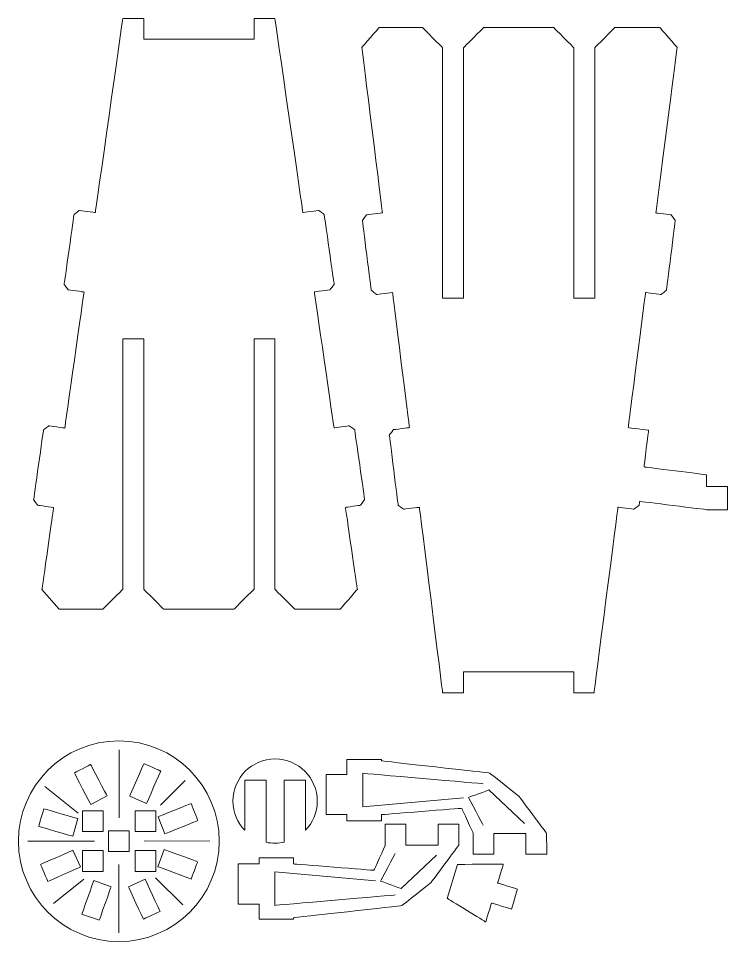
# Model space of a CAD drawing. Header units: centimetres. Extents: x -388 to 387, y -439 to 439.
# Drawn here: x -364 to -251.8, y -97.2 to 49 of the extents above; entities that cross this region are included whole.
import ezdxf

# ---------------------------------------------------------------- set-up
doc = ezdxf.new("R2010")
doc.units = ezdxf.units.CM
doc.header["$MEASUREMENT"] = 0
doc.layers.add('Layer 1', color=7, linetype='Continuous')

msp = doc.modelspace()

# ---------------------------------------------------------------- linework, layer by layer
at = {"layer": 'Layer 1', "color": 240, "lineweight": 20}
for points in [[(-353.8501, -79.7735), (-350.5759, -79.7735), (-350.5759, -76.4715), (-353.8501, -76.4715), (-353.8501, -79.7735)], [(-345.4912, -79.7735), (-342.217, -79.7735), (-342.217, -76.4715), (-345.4912, -76.4715), (-345.4912, -79.7735)], [(-349.7364, -82.9483), (-346.4622, -82.9483), (-346.4622, -79.6463), (-349.7364, -79.6463), (-349.7364, -82.9483)], [(-353.8501, -86.0722), (-350.5759, -86.0722), (-350.5759, -82.7702), (-353.8501, -82.7702), (-353.8501, -86.0722)], [(-345.4912, -86.0722), (-342.217, -86.0722), (-342.217, -82.7702), (-345.4912, -82.7702), (-345.4912, -86.0722)]]:
    msp.add_lwpolyline(points, close=True, dxfattribs=at)
at = {"layer": 'Layer 1', "color": 250, "lineweight": 20}
msp.add_ellipse((-348.0992, -81.2973), major_axis=(0, 15.8871), ratio=1, dxfattribs=at)
for points, knots in [([(-360.2624, -41.4368), (-360.2624, -41.4368), (-357.5323, -44.5804), (-357.5323, -44.5804), (-357.5323, -44.5804), (-357.5323, -44.5804), (-350.6441, -44.5804), (-350.6441, -44.5804), (-350.6441, -44.5804), (-350.6441, -44.5804), (-347.4691, -41.4054), (-347.4691, -41.4054), (-347.4691, -41.4054), (-347.4691, -41.4054), (-347.4691, -1.7772), (-347.4691, -1.7772), (-347.4691, -1.7772), (-347.4691, -1.7772), (-344.1671, -1.7772), (-344.1671, -1.7772), (-344.1671, -1.7772), (-344.1671, -1.7772), (-344.1671, -41.4054), (-344.1671, -41.4054), (-344.1671, -41.4054), (-344.1671, -41.4054), (-340.9921, -44.5804), (-340.9921, -44.5804), (-340.9921, -44.5804), (-340.9921, -44.5804), (-329.8797, -44.5804), (-329.8797, -44.5804), (-329.8797, -44.5804), (-329.8797, -44.5804), (-326.7047, -41.4054), (-326.7047, -41.4054), (-326.7047, -41.4054), (-326.7047, -41.4054), (-326.7047, -1.7772), (-326.7047, -1.7772), (-326.7047, -1.7772), (-326.7047, -1.7772), (-323.4027, -1.7772), (-323.4027, -1.7772), (-323.4027, -1.7772), (-323.4027, -1.7772), (-323.4027, -41.4054), (-323.4027, -41.4054), (-323.4027, -41.4054), (-323.4027, -41.4054), (-320.2277, -44.5804), (-320.2277, -44.5804), (-320.2277, -44.5804), (-320.2277, -44.5804), (-313.0695, -44.5804), (-313.0695, -44.5804), (-313.0695, -44.5804), (-313.0695, -44.5804), (-310.3483, -41.438), (-310.3483, -41.438), (-310.3483, -41.438), (-310.3483, -41.438), (-312.2243, -28.4475), (-312.2243, -28.4475), (-312.2243, -28.4475), (-312.2243, -28.4475), (-309.8412, -28.11), (-309.8412, -28.11), (-309.8412, -28.11), (-309.8412, -28.11), (-309.1935, -27.2487), (-309.1935, -27.2487), (-309.1935, -27.2487), (-309.1935, -27.2487), (-310.7605, -16.1831), (-310.7605, -16.1831), (-310.7605, -16.1831), (-310.7605, -16.1831), (-311.6218, -15.5355), (-311.6218, -15.5355), (-311.6218, -15.5355), (-311.6218, -15.5355), (-314.0396, -15.8779), (-314.0396, -15.8779), (-314.0396, -15.8779), (-314.0396, -15.8779), (-317.1488, 5.6522), (-317.1488, 5.6522), (-317.1488, 5.6522), (-317.1488, 5.6522), (-314.6719, 6.0029), (-314.6719, 6.0029), (-314.6719, 6.0029), (-314.6719, 6.0029), (-314.0242, 6.8643), (-314.0242, 6.8643), (-314.0242, 6.8643), (-314.0242, 6.8643), (-315.5912, 17.9299), (-315.5912, 17.9299), (-315.5912, 17.9299), (-315.5912, 17.9299), (-316.4525, 18.5775), (-316.4525, 18.5775), (-316.4525, 18.5775), (-316.4525, 18.5775), (-318.964, 18.2218), (-318.964, 18.2218), (-318.964, 18.2218), (-318.964, 18.2218), (-323.4027, 48.9581), (-323.4027, 48.9581), (-323.4027, 48.9581), (-323.4027, 48.9581), (-326.7047, 48.9581), (-326.7047, 48.9581), (-326.7047, 48.9581), (-326.7047, 48.9581), (-326.7047, 45.6608), (-326.7047, 45.6608), (-326.7047, 45.6608), (-326.7047, 45.6608), (-344.1671, 45.6608), (-344.1671, 45.6608), (-344.1671, 45.6608), (-344.1671, 45.6608), (-344.1671, 48.9581), (-344.1671, 48.9581), (-344.1671, 48.9581), (-344.1671, 48.9581), (-347.4691, 48.9581), (-347.4691, 48.9581), (-347.4691, 48.9581), (-347.4691, 48.9581), (-351.8192, 18.2215), (-351.8192, 18.2215), (-351.8192, 18.2215), (-351.8192, 18.2215), (-354.3303, 18.5771), (-354.3303, 18.5771), (-354.3303, 18.5771), (-354.3303, 18.5771), (-355.1916, 17.9295), (-355.1916, 17.9295), (-355.1916, 17.9295), (-355.1916, 17.9295), (-356.7586, 6.8639), (-356.7586, 6.8639), (-356.7586, 6.8639), (-356.7586, 6.8639), (-356.111, 6.0026), (-356.111, 6.0026), (-356.111, 6.0026), (-356.111, 6.0026), (-353.5988, 5.6468), (-353.5988, 5.6468), (-353.5988, 5.6468), (-353.5988, 5.6468), (-356.6471, -15.8919), (-356.6471, -15.8919), (-356.6471, -15.8919), (-356.6471, -15.8919), (-359.161, -15.5359), (-359.161, -15.5359), (-359.161, -15.5359), (-359.161, -15.5359), (-360.0223, -16.1835), (-360.0223, -16.1835), (-360.0223, -16.1835), (-360.0223, -16.1835), (-361.5893, -27.2491), (-361.5893, -27.2491), (-361.5893, -27.2491), (-361.5893, -27.2491), (-360.9417, -28.1104), (-360.9417, -28.1104), (-360.9417, -28.1104), (-360.9417, -28.1104), (-358.4268, -28.4666), (-358.4268, -28.4666), (-358.4268, -28.4666), (-358.4268, -28.4666), (-360.2624, -41.4368), (-360.2624, -41.4368)], [0, 0, 0, 0, 0.0212766, 0.0212766, 0.0212766, 0.02127661, 0.04255319, 0.04255319, 0.04255319, 0.0425532, 0.06382979, 0.06382979, 0.06382979, 0.0638298, 0.08510638, 0.08510638, 0.08510638, 0.08510639, 0.10638298, 0.10638298, 0.10638298, 0.10638299, 0.12765957, 0.12765957, 0.12765957, 0.12765958, 0.14893617, 0.14893617, 0.14893617, 0.14893618, 0.17021277, 0.17021277, 0.17021277, 0.17021278, 0.19148936, 0.19148936, 0.19148936, 0.19148937, 0.21276596, 0.21276596, 0.21276596, 0.21276597, 0.23404255, 0.23404255, 0.23404255, 0.23404256, 0.25531915, 0.25531915, 0.25531915, 0.25531916, 0.27659574, 0.27659574, 0.27659574, 0.27659575, 0.29787234, 0.29787234, 0.29787234, 0.29787235, 0.31914894, 0.31914894, 0.31914894, 0.31914895, 0.34042553, 0.34042553, 0.34042553, 0.34042554, 0.36170213, 0.36170213, 0.36170213, 0.36170214, 0.38297872, 0.38297872, 0.38297872, 0.38297873, 0.40425532, 0.40425532, 0.40425532, 0.40425533, 0.42553191, 0.42553191, 0.42553191, 0.42553192, 0.44680851, 0.44680851, 0.44680851, 0.44680852, 0.46808511, 0.46808511, 0.46808511, 0.46808512, 0.4893617, 0.4893617, 0.4893617, 0.48936171, 0.5106383, 0.5106383, 0.5106383, 0.51063831, 0.53191489, 0.53191489, 0.53191489, 0.5319149, 0.55319149, 0.55319149, 0.55319149, 0.5531915, 0.57446809, 0.57446809, 0.57446809, 0.5744681, 0.59574468, 0.59574468, 0.59574468, 0.59574469, 0.61702128, 0.61702128, 0.61702128, 0.61702129, 0.63829787, 0.63829787, 0.63829787, 0.63829788, 0.65957447, 0.65957447, 0.65957447, 0.65957448, 0.68085106, 0.68085106, 0.68085106, 0.68085107, 0.70212766, 0.70212766, 0.70212766, 0.70212767, 0.72340426, 0.72340426, 0.72340426, 0.72340427, 0.74468085, 0.74468085, 0.74468085, 0.74468086, 0.76595745, 0.76595745, 0.76595745, 0.76595746, 0.78723404, 0.78723404, 0.78723404, 0.78723405, 0.80851064, 0.80851064, 0.80851064, 0.80851065, 0.82978723, 0.82978723, 0.82978723, 0.82978724, 0.85106383, 0.85106383, 0.85106383, 0.85106384, 0.87234043, 0.87234043, 0.87234043, 0.87234044, 0.89361702, 0.89361702, 0.89361702, 0.89361703, 0.91489362, 0.91489362, 0.91489362, 0.91489363, 0.93617021, 0.93617021, 0.93617021, 0.93617022, 0.95744681, 0.95744681, 0.95744681, 0.95744682, 1, 1, 1, 1]), ([(-296.8468, -57.8216), (-296.8468, -57.8216), (-293.5367, -57.8216), (-293.5367, -57.8216), (-293.5367, -57.8216), (-293.5367, -57.8216), (-293.5448, -54.4821), (-293.5448, -54.4821), (-293.5448, -54.4821), (-293.5448, -54.4821), (-276.0824, -54.4821), (-276.0824, -54.4821), (-276.0824, -54.4821), (-276.0824, -54.4821), (-276.0824, -57.8216), (-276.0824, -57.8216), (-276.0824, -57.8216), (-276.0824, -57.8216), (-272.8817, -57.8216), (-272.8817, -57.8216), (-272.8817, -57.8216), (-272.8817, -57.8216), (-269.0965, -28.4216), (-269.0965, -28.4216), (-269.0965, -28.4216), (-269.0965, -28.4216), (-266.5792, -28.737), (-266.5792, -28.737), (-266.5792, -28.737), (-266.5792, -28.737), (-265.7284, -28.0756), (-265.7284, -28.0756), (-265.7284, -28.0756), (-265.7284, -28.0756), (-265.6549, -27.4885), (-265.6549, -27.4885), (-265.6549, -27.4885), (-265.6549, -27.4885), (-255.0723, -28.8141), (-255.0723, -28.8141), (-255.0723, -28.8141), (-255.0723, -28.8141), (-251.7521, -28.8141), (-251.7521, -28.8141), (-251.7521, -28.8141), (-251.7521, -28.8141), (-251.7521, -25.1384), (-251.7521, -25.1384), (-251.7521, -25.1384), (-251.7521, -25.1384), (-255.0723, -25.1384), (-255.0723, -25.1384), (-255.0723, -25.1384), (-255.0723, -25.1384), (-255.0723, -23.2827), (-255.0723, -23.2827), (-255.0723, -23.2827), (-255.0723, -23.2827), (-264.9727, -22.0425), (-264.9727, -22.0425), (-264.9727, -22.0425), (-264.9727, -22.0425), (-264.2446, -16.2302), (-264.2446, -16.2302), (-264.2446, -16.2302), (-264.2446, -16.2302), (-267.4748, -15.8255), (-267.4748, -15.8255), (-267.4748, -15.8255), (-267.4748, -15.8255), (-264.7205, 5.5678), (-264.7205, 5.5678), (-264.7205, 5.5678), (-264.7205, 5.5678), (-262.2671, 5.2605), (-262.2671, 5.2605), (-262.2671, 5.2605), (-262.2671, 5.2605), (-261.4163, 5.9219), (-261.4163, 5.9219), (-261.4163, 5.9219), (-261.4163, 5.9219), (-260.0272, 17.0112), (-260.0272, 17.0112), (-260.0272, 17.0112), (-260.0272, 17.0112), (-260.6886, 17.862), (-260.6886, 17.862), (-260.6886, 17.862), (-260.6886, 17.862), (-263.0988, 18.1639), (-263.0988, 18.1639), (-263.0988, 18.1639), (-263.0988, 18.1639), (-259.726, 44.3604), (-259.726, 44.3604), (-259.726, 44.3604), (-259.726, 44.3604), (-262.4472, 47.5028), (-262.4472, 47.5028), (-262.4472, 47.5028), (-262.4472, 47.5028), (-269.6054, 47.5028), (-269.6054, 47.5028), (-269.6054, 47.5028), (-269.6054, 47.5028), (-272.7804, 44.3278), (-272.7804, 44.3278), (-272.7804, 44.3278), (-272.7804, 44.3278), (-272.7804, 4.6996), (-272.7804, 4.6996), (-272.7804, 4.6996), (-272.7804, 4.6996), (-276.0824, 4.6996), (-276.0824, 4.6996), (-276.0824, 4.6996), (-276.0824, 4.6996), (-276.0824, 44.3278), (-276.0824, 44.3278), (-276.0824, 44.3278), (-276.0824, 44.3278), (-279.2574, 47.5028), (-279.2574, 47.5028), (-279.2574, 47.5028), (-279.2574, 47.5028), (-290.3698, 47.5028), (-290.3698, 47.5028), (-290.3698, 47.5028), (-290.3698, 47.5028), (-293.5448, 44.3278), (-293.5448, 44.3278), (-293.5448, 44.3278), (-293.5448, 44.3278), (-293.5448, 4.6996), (-293.5448, 4.6996), (-293.5448, 4.6996), (-293.5448, 4.6996), (-296.8468, 4.6996), (-296.8468, 4.6996), (-296.8468, 4.6996), (-296.8468, 4.6996), (-296.8468, 44.3278), (-296.8468, 44.3278), (-296.8468, 44.3278), (-296.8468, 44.3278), (-300.0218, 47.5028), (-300.0218, 47.5028), (-300.0218, 47.5028), (-300.0218, 47.5028), (-306.91, 47.5028), (-306.91, 47.5028), (-306.91, 47.5028), (-306.91, 47.5028), (-309.6401, 44.3591), (-309.6401, 44.3591), (-309.6401, 44.3591), (-309.6401, 44.3591), (-306.3621, 18.1777), (-306.3621, 18.1777), (-306.3621, 18.1777), (-306.3621, 18.1777), (-308.8824, 17.862), (-308.8824, 17.862), (-308.8824, 17.862), (-308.8824, 17.862), (-309.5438, 17.0112), (-309.5438, 17.0112), (-309.5438, 17.0112), (-309.5438, 17.0112), (-308.1547, 5.9219), (-308.1547, 5.9219), (-308.1547, 5.9219), (-308.1547, 5.9219), (-307.3039, 5.2605), (-307.3039, 5.2605), (-307.3039, 5.2605), (-307.3039, 5.2605), (-304.7844, 5.5761), (-304.7844, 5.5761), (-304.7844, 5.5761), (-304.7844, 5.5761), (-302.1047, -15.8266), (-302.1047, -15.8266), (-302.1047, -15.8266), (-302.1047, -15.8266), (-304.6229, -16.142), (-304.6229, -16.142), (-304.6229, -16.142), (-304.6229, -16.142), (-305.2843, -16.9928), (-305.2843, -16.9928), (-305.2843, -16.9928), (-305.2843, -16.9928), (-303.8951, -28.0822), (-303.8951, -28.0822), (-303.8951, -28.0822), (-303.8951, -28.0822), (-303.0443, -28.7436), (-303.0443, -28.7436), (-303.0443, -28.7436), (-303.0443, -28.7436), (-300.5269, -28.4282), (-300.5269, -28.4282), (-300.5269, -28.4282), (-300.5269, -28.4282), (-296.8468, -57.8216), (-296.8468, -57.8216)], [0, 0, 0, 0, 0.01886792, 0.01886792, 0.01886792, 0.01886793, 0.03773585, 0.03773585, 0.03773585, 0.03773586, 0.05660377, 0.05660377, 0.05660377, 0.05660378, 0.0754717, 0.0754717, 0.0754717, 0.07547171, 0.09433962, 0.09433962, 0.09433962, 0.09433963, 0.11320755, 0.11320755, 0.11320755, 0.11320756, 0.13207547, 0.13207547, 0.13207547, 0.13207548, 0.1509434, 0.1509434, 0.1509434, 0.15094341, 0.16981132, 0.16981132, 0.16981132, 0.16981133, 0.18867925, 0.18867925, 0.18867925, 0.18867926, 0.20754717, 0.20754717, 0.20754717, 0.20754718, 0.22641509, 0.22641509, 0.22641509, 0.2264151, 0.24528302, 0.24528302, 0.24528302, 0.24528303, 0.26415094, 0.26415094, 0.26415094, 0.26415095, 0.28301887, 0.28301887, 0.28301887, 0.28301888, 0.30188679, 0.30188679, 0.30188679, 0.3018868, 0.32075472, 0.32075472, 0.32075472, 0.32075473, 0.33962264, 0.33962264, 0.33962264, 0.33962265, 0.35849057, 0.35849057, 0.35849057, 0.35849058, 0.37735849, 0.37735849, 0.37735849, 0.3773585, 0.39622642, 0.39622642, 0.39622642, 0.39622643, 0.41509434, 0.41509434, 0.41509434, 0.41509435, 0.43396226, 0.43396226, 0.43396226, 0.43396227, 0.45283019, 0.45283019, 0.45283019, 0.4528302, 0.47169811, 0.47169811, 0.47169811, 0.47169812, 0.49056604, 0.49056604, 0.49056604, 0.49056605, 0.50943396, 0.50943396, 0.50943396, 0.50943397, 0.52830189, 0.52830189, 0.52830189, 0.5283019, 0.54716981, 0.54716981, 0.54716981, 0.54716982, 0.56603774, 0.56603774, 0.56603774, 0.56603775, 0.58490566, 0.58490566, 0.58490566, 0.58490567, 0.60377358, 0.60377358, 0.60377358, 0.60377359, 0.62264151, 0.62264151, 0.62264151, 0.62264152, 0.64150943, 0.64150943, 0.64150943, 0.64150944, 0.66037736, 0.66037736, 0.66037736, 0.66037737, 0.67924528, 0.67924528, 0.67924528, 0.67924529, 0.69811321, 0.69811321, 0.69811321, 0.69811322, 0.71698113, 0.71698113, 0.71698113, 0.71698114, 0.73584906, 0.73584906, 0.73584906, 0.73584907, 0.75471698, 0.75471698, 0.75471698, 0.75471699, 0.77358491, 0.77358491, 0.77358491, 0.77358492, 0.79245283, 0.79245283, 0.79245283, 0.79245284, 0.81132075, 0.81132075, 0.81132075, 0.81132076, 0.83018868, 0.83018868, 0.83018868, 0.83018869, 0.8490566, 0.8490566, 0.8490566, 0.84905661, 0.86792453, 0.86792453, 0.86792453, 0.86792454, 0.88679245, 0.88679245, 0.88679245, 0.88679246, 0.90566038, 0.90566038, 0.90566038, 0.90566039, 0.9245283, 0.9245283, 0.9245283, 0.92452831, 0.94339623, 0.94339623, 0.94339623, 0.94339624, 0.96226415, 0.96226415, 0.96226415, 0.96226416, 1, 1, 1, 1]), ([(-323.3606, -81.6198), (-322.8626, -81.6198), (-322.3776, -81.5648), (-321.9107, -81.4613), (-321.9107, -81.4613), (-321.9107, -81.4613), (-321.9107, -71.6374), (-321.9107, -71.6374), (-321.9107, -71.6374), (-321.9107, -71.6374), (-318.5419, -71.6374), (-318.5419, -71.6374), (-318.5419, -71.6374), (-318.5419, -71.6374), (-318.5419, -79.5618), (-318.5419, -79.5618), (-318.5419, -79.5618), (-317.3947, -78.3637), (-316.6898, -76.7387), (-316.6898, -74.949), (-316.6898, -74.949), (-316.6898, -71.2648), (-319.6764, -68.2782), (-323.3606, -68.2782), (-323.3606, -68.2782), (-327.0448, -68.2782), (-330.0314, -71.2648), (-330.0314, -74.949), (-330.0314, -74.949), (-330.0314, -76.7467), (-329.3201, -78.3783), (-328.1638, -79.5777), (-328.1638, -79.5777), (-328.1638, -79.5777), (-328.1638, -71.6374), (-328.1638, -71.6374), (-328.1638, -71.6374), (-328.1638, -71.6374), (-324.795, -71.6374), (-324.795, -71.6374), (-324.795, -71.6374), (-324.795, -71.6374), (-324.795, -81.4647), (-324.795, -81.4647), (-324.795, -81.4647), (-324.3329, -81.5659), (-323.8531, -81.6198), (-323.3606, -81.6198)], [0, 0, 0, 0, 0.07692308, 0.07692308, 0.07692308, 0.07692309, 0.15384615, 0.15384615, 0.15384615, 0.15384616, 0.23076923, 0.23076923, 0.23076923, 0.23076924, 0.30769231, 0.30769231, 0.30769231, 0.30769232, 0.38461538, 0.38461538, 0.38461538, 0.38461539, 0.46153846, 0.46153846, 0.46153846, 0.46153847, 0.53846154, 0.53846154, 0.53846154, 0.53846155, 0.61538462, 0.61538462, 0.61538462, 0.61538463, 0.69230769, 0.69230769, 0.69230769, 0.6923077, 0.76923077, 0.76923077, 0.76923077, 0.76923078, 0.84615385, 0.84615385, 0.84615385, 0.84615386, 1, 1, 1, 1]), ([(-315.2918, -70.7413), (-315.2918, -70.7413), (-315.2918, -77.0912), (-315.2918, -77.0912), (-315.2918, -77.0912), (-315.2918, -77.0912), (-311.9898, -77.0912), (-311.9898, -77.0912), (-311.9898, -77.0912), (-311.9898, -77.0912), (-311.9898, -78.0854), (-311.9898, -78.0854), (-311.9898, -78.0854), (-311.9898, -78.0854), (-306.5474, -78.0854), (-306.5474, -78.0854), (-306.5474, -78.0854), (-306.5474, -78.0854), (-306.5474, -77.0912), (-306.5474, -77.0912), (-306.5474, -77.0912), (-306.5474, -77.0912), (-293.8222, -76.0913), (-293.8222, -76.0913), (-293.8222, -76.0913), (-293.8222, -76.0913), (-292.0141, -80.0651), (-292.0141, -80.0651), (-292.0141, -80.0651), (-292.0141, -80.0651), (-292.0141, -83.3759), (-292.0141, -83.3759), (-292.0141, -83.3759), (-292.0141, -83.3759), (-288.7397, -83.3759), (-288.7397, -83.3759), (-288.7397, -83.3759), (-288.7397, -83.3759), (-288.7397, -80.0651), (-288.7397, -80.0651), (-288.7397, -80.0651), (-288.7397, -80.0651), (-283.6707, -80.0651), (-283.6707, -80.0651), (-283.6707, -80.0651), (-283.6707, -80.0651), (-283.6707, -83.3759), (-283.6707, -83.3759), (-283.6707, -83.3759), (-283.6707, -83.3759), (-280.3649, -83.3759), (-280.3649, -83.3759), (-280.3649, -83.3759), (-280.3649, -83.3759), (-280.3947, -80.0651), (-280.3947, -80.0651), (-280.3947, -80.0651), (-280.3947, -80.0651), (-284.7818, -74.157), (-284.7818, -74.157), (-284.7818, -74.157), (-284.7818, -74.157), (-289.4009, -70.5027), (-289.4009, -70.5027), (-289.4009, -70.5027), (-289.4009, -70.5027), (-306.5474, -68.579), (-306.5474, -68.579), (-306.5474, -68.579), (-306.5474, -68.579), (-306.5474, -68.3709), (-306.5474, -68.3709), (-306.5474, -68.3709), (-306.5474, -68.3709), (-311.9898, -68.3709), (-311.9898, -68.3709), (-311.9898, -68.3709), (-311.9898, -68.3709), (-311.9898, -70.7413), (-311.9898, -70.7413), (-311.9898, -70.7413), (-311.9898, -70.7413), (-315.2918, -70.7413), (-315.2918, -70.7413)], [0, 0, 0, 0, 0.04545455, 0.04545455, 0.04545455, 0.04545456, 0.09090909, 0.09090909, 0.09090909, 0.0909091, 0.13636364, 0.13636364, 0.13636364, 0.13636365, 0.18181818, 0.18181818, 0.18181818, 0.18181819, 0.22727273, 0.22727273, 0.22727273, 0.22727274, 0.27272727, 0.27272727, 0.27272727, 0.27272728, 0.31818182, 0.31818182, 0.31818182, 0.31818183, 0.36363636, 0.36363636, 0.36363636, 0.36363637, 0.40909091, 0.40909091, 0.40909091, 0.40909092, 0.45454545, 0.45454545, 0.45454545, 0.45454546, 0.5, 0.5, 0.5, 0.50000001, 0.54545455, 0.54545455, 0.54545455, 0.54545456, 0.59090909, 0.59090909, 0.59090909, 0.5909091, 0.63636364, 0.63636364, 0.63636364, 0.63636365, 0.68181818, 0.68181818, 0.68181818, 0.68181819, 0.72727273, 0.72727273, 0.72727273, 0.72727274, 0.77272727, 0.77272727, 0.77272727, 0.77272728, 0.81818182, 0.81818182, 0.81818182, 0.81818183, 0.86363636, 0.86363636, 0.86363636, 0.86363637, 0.90909091, 0.90909091, 0.90909091, 0.90909092, 1, 1, 1, 1]), ([(-329.1982, -91.2573), (-329.1982, -91.2573), (-329.1982, -84.9074), (-329.1982, -84.9074), (-329.1982, -84.9074), (-329.1982, -84.9074), (-325.8962, -84.9074), (-325.8962, -84.9074), (-325.8962, -84.9074), (-325.8962, -84.9074), (-325.8962, -83.9132), (-325.8962, -83.9132), (-325.8962, -83.9132), (-325.8962, -83.9132), (-320.4538, -83.9132), (-320.4538, -83.9132), (-320.4538, -83.9132), (-320.4538, -83.9132), (-320.4538, -84.9074), (-320.4538, -84.9074), (-320.4538, -84.9074), (-320.4538, -84.9074), (-307.7286, -85.9073), (-307.7286, -85.9073), (-307.7286, -85.9073), (-307.7286, -85.9073), (-305.9205, -81.9335), (-305.9205, -81.9335), (-305.9205, -81.9335), (-305.9205, -81.9335), (-305.9205, -78.6227), (-305.9205, -78.6227), (-305.9205, -78.6227), (-305.9205, -78.6227), (-302.6461, -78.6227), (-302.6461, -78.6227), (-302.6461, -78.6227), (-302.6461, -78.6227), (-302.6461, -81.9335), (-302.6461, -81.9335), (-302.6461, -81.9335), (-302.6461, -81.9335), (-297.5771, -81.9335), (-297.5771, -81.9335), (-297.5771, -81.9335), (-297.5771, -81.9335), (-297.5771, -78.6227), (-297.5771, -78.6227), (-297.5771, -78.6227), (-297.5771, -78.6227), (-294.2713, -78.6227), (-294.2713, -78.6227), (-294.2713, -78.6227), (-294.2713, -78.6227), (-294.3011, -81.9335), (-294.3011, -81.9335), (-294.3011, -81.9335), (-294.3011, -81.9335), (-298.6882, -87.8416), (-298.6882, -87.8416), (-298.6882, -87.8416), (-298.6882, -87.8416), (-303.3073, -91.4959), (-303.3073, -91.4959), (-303.3073, -91.4959), (-303.3073, -91.4959), (-320.4538, -93.4196), (-320.4538, -93.4196), (-320.4538, -93.4196), (-320.4538, -93.4196), (-320.4538, -93.6277), (-320.4538, -93.6277), (-320.4538, -93.6277), (-320.4538, -93.6277), (-325.8962, -93.6277), (-325.8962, -93.6277), (-325.8962, -93.6277), (-325.8962, -93.6277), (-325.8962, -91.2573), (-325.8962, -91.2573), (-325.8962, -91.2573), (-325.8962, -91.2573), (-329.1982, -91.2573), (-329.1982, -91.2573)], [0, 0, 0, 0, 0.04545455, 0.04545455, 0.04545455, 0.04545456, 0.09090909, 0.09090909, 0.09090909, 0.0909091, 0.13636364, 0.13636364, 0.13636364, 0.13636365, 0.18181818, 0.18181818, 0.18181818, 0.18181819, 0.22727273, 0.22727273, 0.22727273, 0.22727274, 0.27272727, 0.27272727, 0.27272727, 0.27272728, 0.31818182, 0.31818182, 0.31818182, 0.31818183, 0.36363636, 0.36363636, 0.36363636, 0.36363637, 0.40909091, 0.40909091, 0.40909091, 0.40909092, 0.45454545, 0.45454545, 0.45454545, 0.45454546, 0.5, 0.5, 0.5, 0.50000001, 0.54545455, 0.54545455, 0.54545455, 0.54545456, 0.59090909, 0.59090909, 0.59090909, 0.5909091, 0.63636364, 0.63636364, 0.63636364, 0.63636365, 0.68181818, 0.68181818, 0.68181818, 0.68181819, 0.72727273, 0.72727273, 0.72727273, 0.72727274, 0.77272727, 0.77272727, 0.77272727, 0.77272728, 0.81818182, 0.81818182, 0.81818182, 0.81818183, 0.86363636, 0.86363636, 0.86363636, 0.86363637, 0.90909091, 0.90909091, 0.90909091, 0.90909092, 1, 1, 1, 1]), ([(-296.1071, -90.3518), (-296.1071, -90.3518), (-294.4834, -84.9808), (-294.4834, -84.9808), (-294.4834, -84.9808), (-294.4834, -84.9808), (-287.2484, -84.9134), (-287.2484, -84.9134), (-287.2484, -84.9134), (-287.2484, -84.9134), (-288.1582, -87.9229), (-288.1582, -87.9229), (-288.1582, -87.9229), (-288.1582, -87.9229), (-284.9975, -88.8784), (-284.9975, -88.8784), (-284.9975, -88.8784), (-284.9975, -88.8784), (-285.953, -92.0391), (-285.953, -92.0391), (-285.953, -92.0391), (-285.953, -92.0391), (-289.1137, -91.0836), (-289.1137, -91.0836), (-289.1137, -91.0836), (-289.1137, -91.0836), (-290.0212, -94.0855), (-290.0212, -94.0855), (-290.0212, -94.0855), (-290.0212, -94.0855), (-296.1071, -90.3518), (-296.1071, -90.3518)], [0, 0, 0, 0, 0.11111111, 0.11111111, 0.11111111, 0.11111112, 0.22222222, 0.22222222, 0.22222222, 0.22222223, 0.33333333, 0.33333333, 0.33333333, 0.33333334, 0.44444444, 0.44444444, 0.44444444, 0.44444445, 0.55555556, 0.55555556, 0.55555556, 0.55555557, 0.66666667, 0.66666667, 0.66666667, 0.66666668, 0.77777778, 0.77777778, 0.77777778, 0.77777779, 1, 1, 1, 1])]:
    msp.add_open_spline(points, degree=3, knots=knots, dxfattribs=at)
at = {"layer": 'Layer 1', "color": 114, "lineweight": 20}
for points in [[(-348.0218, -77.6174), (-348.0218, -77.6174), (-348.0218, -66.8356), (-348.0218, -66.8356)], [(-354.5153, -76.8656), (-354.5153, -76.8656), (-359.807, -72.6323), (-359.807, -72.6323)], [(-341.4846, -75.6088), (-341.4846, -75.6088), (-337.582, -71.7062), (-337.582, -71.7062)], [(-351.9356, -81.2974), (-362.519, -81.2974), (-362.519, -81.2974), (-362.519, -81.2974)], [(-344.0643, -81.2974), (-344.0643, -81.2974), (-333.6794, -81.2312), (-333.6794, -81.2312)], [(-348.0992, -85.0016), (-348.0992, -85.0016), (-348.0992, -95.7834), (-348.0992, -95.7834)], [(-353.6554, -87.3167), (-353.6554, -87.3167), (-358.4179, -91.1532), (-358.4179, -91.1532)], [(-337.9788, -91.3516), (-337.9788, -91.3516), (-342.2783, -87.1182), (-342.2783, -87.1182)]]:
    msp.add_open_spline(points, degree=3, dxfattribs=at)
for points, knots in [([(-352.5436, -75.4828), (-352.5436, -75.4828), (-349.9622, -74.1387), (-349.9622, -74.1387), (-349.9622, -74.1387), (-349.9622, -74.1387), (-352.5588, -69.1518), (-352.5588, -69.1518), (-352.5588, -69.1518), (-352.5588, -69.1518), (-355.1403, -70.4959), (-355.1403, -70.4959), (-355.1403, -70.4959), (-355.1403, -70.4959), (-352.5436, -75.4828), (-352.5436, -75.4828)], [0, 0, 0, 0, 0.2, 0.2, 0.2, 0.20000001, 0.4, 0.4, 0.4, 0.40000001, 0.6, 0.6, 0.6, 0.60000001, 1, 1, 1, 1]), ([(-346.3835, -74.1828), (-346.3835, -74.1828), (-343.7133, -75.3408), (-343.7133, -75.3408), (-343.7133, -75.3408), (-343.7133, -75.3408), (-341.4763, -70.1826), (-341.4763, -70.1826), (-341.4763, -70.1826), (-341.4763, -70.1826), (-344.1464, -69.0246), (-344.1464, -69.0246), (-344.1464, -69.0246), (-344.1464, -69.0246), (-346.3835, -74.1828), (-346.3835, -74.1828)], [0, 0, 0, 0, 0.2, 0.2, 0.2, 0.20000001, 0.4, 0.4, 0.4, 0.40000001, 0.6, 0.6, 0.6, 0.60000001, 1, 1, 1, 1]), ([(-293.5607, -74.4441), (-293.5607, -74.4441), (-309.5018, -75.8332), (-309.5018, -75.8332), (-309.5018, -75.8332), (-309.5018, -75.8332), (-309.5018, -70.5415), (-309.5018, -70.5415), (-309.5018, -70.5415), (-309.5018, -70.5415), (-290.4518, -72.1951), (-290.4518, -72.1951)], [0, 0, 0, 0, 0.25, 0.25, 0.25, 0.25000001, 0.5, 0.5, 0.5, 0.50000001, 1, 1, 1, 1]), ([(-283.9034, -78.479), (-283.9034, -78.479), (-289.5258, -73.1873), (-289.5258, -73.1873), (-289.5258, -73.1873), (-289.5258, -73.1873), (-292.7669, -74.378), (-292.7669, -74.378), (-292.7669, -74.378), (-292.7669, -74.378), (-290.4518, -78.7436), (-290.4518, -78.7436)], [0, 0, 0, 0, 0.25, 0.25, 0.25, 0.25000001, 0.5, 0.5, 0.5, 0.50000001, 1, 1, 1, 1]), ([(-340.7944, -80.1329), (-340.7944, -80.1329), (-341.8836, -77.434), (-341.8836, -77.434), (-341.8836, -77.434), (-341.8836, -77.434), (-336.6697, -75.3299), (-336.6697, -75.3299), (-336.6697, -75.3299), (-336.6697, -75.3299), (-335.5805, -78.0288), (-335.5805, -78.0288), (-335.5805, -78.0288), (-335.5805, -78.0288), (-340.7944, -80.1329), (-340.7944, -80.1329)], [0, 0, 0, 0, 0.2, 0.2, 0.2, 0.20000001, 0.4, 0.4, 0.4, 0.40000001, 0.6, 0.6, 0.6, 0.60000001, 1, 1, 1, 1]), ([(-354.5731, -77.7186), (-354.5731, -77.7186), (-355.3761, -80.516), (-355.3761, -80.516), (-355.3761, -80.516), (-355.3761, -80.516), (-360.7802, -78.9648), (-360.7802, -78.9648), (-360.7802, -78.9648), (-360.7802, -78.9648), (-359.9772, -76.1674), (-359.9772, -76.1674), (-359.9772, -76.1674), (-359.9772, -76.1674), (-354.5731, -77.7186), (-354.5731, -77.7186)], [0, 0, 0, 0, 0.2, 0.2, 0.2, 0.20000001, 0.4, 0.4, 0.4, 0.40000001, 0.6, 0.6, 0.6, 0.60000001, 1, 1, 1, 1]), ([(-355.3597, -82.7131), (-355.3597, -82.7131), (-354.1781, -85.3729), (-354.1781, -85.3729), (-354.1781, -85.3729), (-354.1781, -85.3729), (-359.3163, -87.6555), (-359.3163, -87.6555), (-359.3163, -87.6555), (-359.3163, -87.6555), (-360.4979, -84.9957), (-360.4979, -84.9957), (-360.4979, -84.9957), (-360.4979, -84.9957), (-355.3597, -82.7131), (-355.3597, -82.7131)], [0, 0, 0, 0, 0.2, 0.2, 0.2, 0.20000001, 0.4, 0.4, 0.4, 0.40000001, 0.6, 0.6, 0.6, 0.60000001, 1, 1, 1, 1]), ([(-340.8993, -82.6095), (-340.8993, -82.6095), (-341.9049, -85.3406), (-341.9049, -85.3406), (-341.9049, -85.3406), (-341.9049, -85.3406), (-336.6288, -87.2833), (-336.6288, -87.2833), (-336.6288, -87.2833), (-336.6288, -87.2833), (-335.6232, -84.5522), (-335.6232, -84.5522), (-335.6232, -84.5522), (-335.6232, -84.5522), (-340.8993, -82.6095), (-340.8993, -82.6095)], [0, 0, 0, 0, 0.2, 0.2, 0.2, 0.20000001, 0.4, 0.4, 0.4, 0.40000001, 0.6, 0.6, 0.6, 0.60000001, 1, 1, 1, 1]), ([(-297.8098, -83.5196), (-297.8098, -83.5196), (-303.4322, -88.8113), (-303.4322, -88.8113), (-303.4322, -88.8113), (-303.4322, -88.8113), (-306.6733, -87.6206), (-306.6733, -87.6206), (-306.6733, -87.6206), (-306.6733, -87.6206), (-304.3582, -83.255), (-304.3582, -83.255)], [0, 0, 0, 0, 0.25, 0.25, 0.25, 0.25000001, 0.5, 0.5, 0.5, 0.50000001, 1, 1, 1, 1]), ([(-307.4671, -87.5545), (-307.4671, -87.5545), (-323.4082, -86.1654), (-323.4082, -86.1654), (-323.4082, -86.1654), (-323.4082, -86.1654), (-323.4082, -91.4571), (-323.4082, -91.4571), (-323.4082, -91.4571), (-323.4082, -91.4571), (-304.3582, -89.8035), (-304.3582, -89.8035)], [0, 0, 0, 0, 0.25, 0.25, 0.25, 0.25000001, 0.5, 0.5, 0.5, 0.50000001, 1, 1, 1, 1]), ([(-349.3252, -88.5126), (-349.3252, -88.5126), (-352.0682, -87.5396), (-352.0682, -87.5396), (-352.0682, -87.5396), (-352.0682, -87.5396), (-353.9477, -92.8386), (-353.9477, -92.8386), (-353.9477, -92.8386), (-353.9477, -92.8386), (-351.2048, -93.8115), (-351.2048, -93.8115), (-351.2048, -93.8115), (-351.2048, -93.8115), (-349.3252, -88.5126), (-349.3252, -88.5126)], [0, 0, 0, 0, 0.2, 0.2, 0.2, 0.20000001, 0.4, 0.4, 0.4, 0.40000001, 0.6, 0.6, 0.6, 0.60000001, 1, 1, 1, 1]), ([(-346.5782, -88.5365), (-346.5782, -88.5365), (-343.9359, -87.3163), (-343.9359, -87.3163), (-343.9359, -87.3163), (-343.9359, -87.3163), (-341.5788, -92.4208), (-341.5788, -92.4208), (-341.5788, -92.4208), (-341.5788, -92.4208), (-344.2211, -93.6409), (-344.2211, -93.6409), (-344.2211, -93.6409), (-344.2211, -93.6409), (-346.5782, -88.5365), (-346.5782, -88.5365)], [0, 0, 0, 0, 0.2, 0.2, 0.2, 0.20000001, 0.4, 0.4, 0.4, 0.40000001, 0.6, 0.6, 0.6, 0.60000001, 1, 1, 1, 1])]:
    msp.add_open_spline(points, degree=3, knots=knots, dxfattribs=at)

doc.saveas('drawing.dxf')
